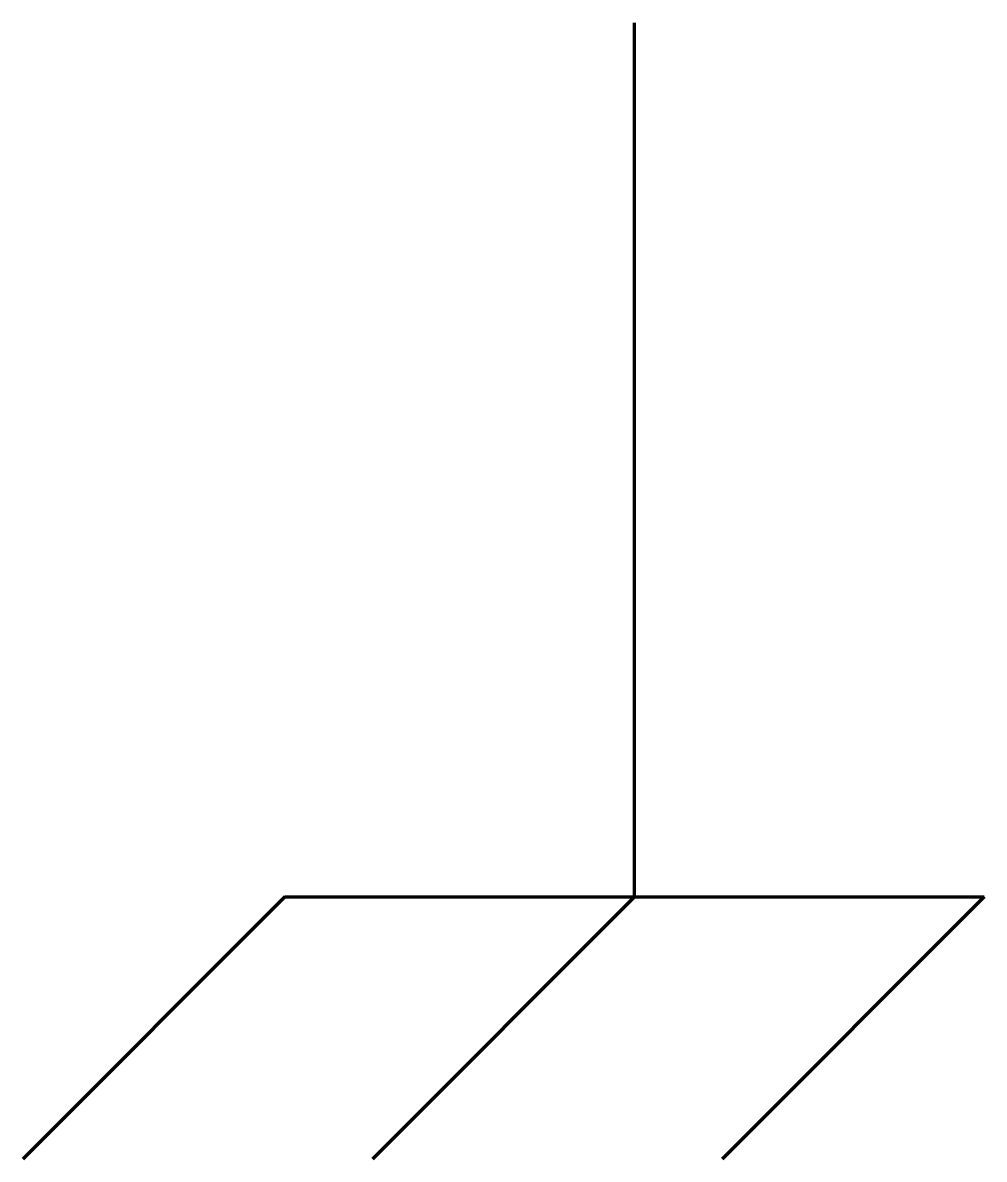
# Model space of a CAD drawing. Header units: millimetres. Extents: x -3.5 to 2, y -6.5 to 0.
import ezdxf

# ---------------------------------------------------------------- set-up
doc = ezdxf.new("R2010")
doc.units = ezdxf.units.MM
doc.layers.get('0').update_dxf_attribs({"linetype": 'CONTINUOUS', "lineweight": 0})

msp = doc.modelspace()

# ---------------------------------------------------------------- linework, layer by layer
at = {"color": 7, "linetype": 'CONTINUOUS', "lineweight": 70}
for p, q in [((0, -5), (0, 0)), ((-2, -5), (-3.5, -6.5)), ((-2, -5), (2, -5)), ((0, -5), (-1.5, -6.5)), ((2, -5), (0.5, -6.5))]:
    msp.add_line(p, q, dxfattribs=at)

doc.saveas('drawing.dxf')
